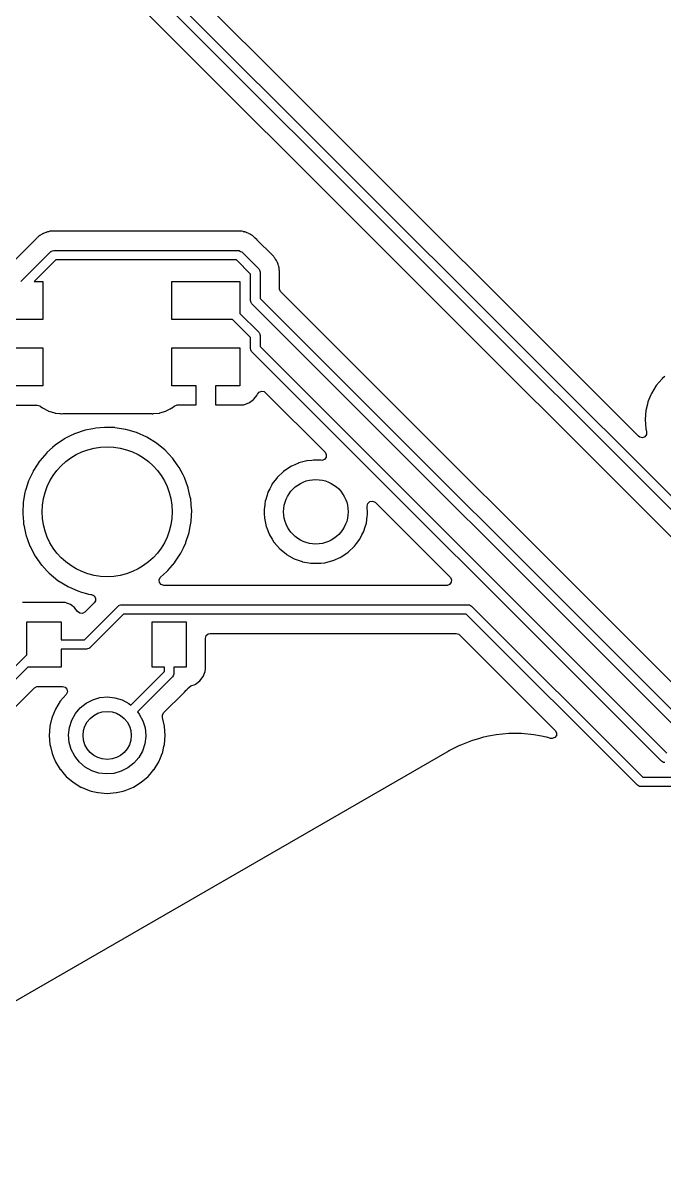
# Model space of a CAD drawing. Extents: x 189 to 319, y -167 to -61.
# Drawn here: x 218.02 to 234.94, y -166.06 to -136.18 of the extents above; entities that cross this region are included whole.
import ezdxf

# ---------------------------------------------------------------- set-up
doc = ezdxf.new("R2010")
doc.units = 0
doc.layers.add('BLACK', color=7, linetype='CONTINUOUS')

msp = doc.modelspace()

# ---------------------------------------------------------------- linework, layer by layer
at = {"layer": 'BLACK', "linetype": 'CONTINUOUS'}
for p, q in [((211.292, -124.849), (235.709, -149.265)), ((235.569, -149.478), (211.079, -124.989)), ((212.949, -127.578), (235.153, -149.782)), ((225.043, -137.88), (215.58, -128.417)), ((234.257, -147.094), (225.043, -137.88)), ((218.369, -141.894), (217.799, -142.464)), ((218.377, -141.886), (218.369, -141.894)), ((218.392, -141.867), (218.377, -141.886)), ((218.405, -141.852), (218.392, -141.867)), ((218.421, -141.84), (218.405, -141.852)), ((218.436, -141.827), (218.421, -141.84)), ((218.451, -141.813), (218.436, -141.827)), ((218.479, -141.796), (218.451, -141.813)), ((218.489, -141.79), (218.479, -141.796)), ((218.499, -141.783), (218.489, -141.79)), ((218.517, -141.77), (218.499, -141.783)), ((218.534, -141.757), (218.517, -141.77)), ((218.542, -141.755), (218.534, -141.757)), ((218.553, -141.75), (218.542, -141.755)), ((218.542, -141.755), (218.542, -141.755)), ((218.571, -141.741), (218.553, -141.75)), ((218.582, -141.735), (218.571, -141.741)), ((218.588, -141.731), (218.582, -141.735)), ((218.582, -141.735), (218.582, -141.735)), ((218.631, -141.719), (218.588, -141.731)), ((218.642, -141.715), (218.631, -141.719)), ((218.676, -141.701), (218.642, -141.715)), ((218.683, -141.699), (218.676, -141.701)), ((218.676, -141.701), (218.676, -141.701)), ((218.696, -141.697), (218.683, -141.699)), ((218.703, -141.696), (218.696, -141.697)), ((218.723, -141.692), (218.703, -141.696)), ((218.725, -141.692), (218.723, -141.692)), ((218.742, -141.686), (218.725, -141.692)), ((218.75, -141.686), (218.742, -141.686)), ((218.755, -141.686), (218.75, -141.686)), ((218.786, -141.685), (218.755, -141.686)), ((218.798, -141.684), (218.786, -141.685)), ((218.802, -141.684), (218.798, -141.684)), ((218.798, -141.684), (218.798, -141.684)), ((218.798, -141.684), (218.798, -141.684)), ((218.83, -141.684), (218.802, -141.684)), ((218.834, -141.683), (218.83, -141.684)), ((218.894, -141.682), (218.834, -141.683)), ((218.902, -141.681), (218.894, -141.682)), ((218.894, -141.682), (218.894, -141.682)), ((218.91, -141.683), (218.902, -141.681)), ((218.921, -141.684), (218.91, -141.683)), ((223.671, -141.684), (218.921, -141.684)), ((223.683, -141.683), (223.671, -141.684)), ((223.698, -141.682), (223.683, -141.683)), ((223.727, -141.679), (223.698, -141.682)), ((223.735, -141.68), (223.727, -141.679)), ((223.747, -141.682), (223.735, -141.68)), ((223.767, -141.684), (223.747, -141.682)), ((223.787, -141.684), (223.767, -141.684)), ((223.795, -141.686), (223.787, -141.684)), ((223.83, -141.695), (223.795, -141.686)), ((223.795, -141.686), (223.795, -141.686)), ((223.841, -141.697), (223.83, -141.695)), ((223.877, -141.703), (223.841, -141.697)), ((223.885, -141.704), (223.877, -141.703)), ((223.877, -141.703), (223.877, -141.703)), ((223.892, -141.707), (223.885, -141.704)), ((223.904, -141.712), (223.892, -141.707)), ((223.892, -141.707), (223.892, -141.707)), ((223.922, -141.718), (223.904, -141.712)), ((223.942, -141.723), (223.922, -141.718)), ((223.981, -141.745), (223.942, -141.723)), ((223.991, -141.75), (223.981, -141.745)), ((224.025, -141.764), (223.991, -141.75)), ((224.032, -141.767), (224.025, -141.764)), ((224.025, -141.764), (224.025, -141.764)), ((224.041, -141.775), (224.032, -141.767)), ((224.048, -141.78), (224.041, -141.775)), ((224.065, -141.791), (224.048, -141.78)), ((224.075, -141.797), (224.065, -141.791)), ((224.082, -141.8), (224.075, -141.797)), ((224.075, -141.797), (224.075, -141.797)), ((224.096, -141.813), (224.082, -141.8)), ((224.115, -141.831), (224.096, -141.813)), ((224.124, -141.838), (224.115, -141.831)), ((224.127, -141.841), (224.124, -141.838)), ((224.146, -141.861), (224.127, -141.841)), ((224.149, -141.863), (224.146, -141.861)), ((224.199, -141.91), (224.149, -141.863)), ((224.203, -141.917), (224.199, -141.91)), ((224.211, -141.925), (224.203, -141.917)), ((224.578, -142.292), (224.211, -141.925)), ((217.973, -143.009), (218.754, -142.229)), ((218.754, -142.229), (218.772, -142.215)), ((218.772, -142.215), (218.775, -142.212)), ((218.775, -142.212), (218.777, -142.211)), ((218.777, -142.211), (218.782, -142.207)), ((218.782, -142.207), (218.813, -142.201)), ((218.813, -142.201), (218.842, -142.192)), ((218.842, -142.192), (223.707, -142.192)), ((223.707, -142.192), (223.729, -142.195)), ((223.729, -142.195), (223.734, -142.195)), ((223.734, -142.195), (223.736, -142.196)), ((223.736, -142.196), (223.742, -142.197)), ((223.742, -142.197), (223.768, -142.214)), ((223.768, -142.214), (223.795, -142.229)), ((223.795, -142.229), (224.243, -142.677)), ((218.894, -142.442), (218.327, -143.009)), ((223.655, -142.442), (218.894, -142.442)), ((224.03, -142.817), (223.655, -142.442)), ((224.586, -142.3), (224.578, -142.292)), ((224.62, -142.328), (224.586, -142.3)), ((224.631, -142.342), (224.62, -142.328)), ((224.632, -142.344), (224.631, -142.342)), ((224.645, -142.359), (224.632, -142.344)), ((224.66, -142.374), (224.645, -142.359)), ((224.664, -142.381), (224.66, -142.374)), ((224.682, -142.412), (224.664, -142.381)), ((224.689, -142.422), (224.682, -142.412)), ((224.715, -142.457), (224.689, -142.422)), ((224.717, -142.465), (224.715, -142.457)), ((224.722, -142.476), (224.717, -142.465)), ((224.717, -142.465), (224.717, -142.465)), ((224.731, -142.494), (224.722, -142.476)), ((224.737, -142.505), (224.731, -142.494)), ((224.741, -142.511), (224.737, -142.505)), ((224.737, -142.505), (224.737, -142.505)), ((224.753, -142.551), (224.741, -142.511)), ((224.03, -143.509), (224.03, -142.817)), ((224.243, -142.677), (224.257, -142.695)), ((224.257, -142.695), (224.26, -142.698)), ((224.26, -142.698), (224.261, -142.7)), ((224.261, -142.7), (224.265, -142.705)), ((224.265, -142.705), (224.271, -142.736)), ((224.271, -142.736), (224.28, -142.765)), ((224.28, -142.765), (224.28, -143.458)), ((224.753, -142.554), (224.753, -142.551)), ((224.757, -142.565), (224.753, -142.554)), ((224.769, -142.596), (224.757, -142.565)), ((224.773, -142.606), (224.769, -142.596)), ((224.774, -142.614), (224.773, -142.606)), ((224.776, -142.626), (224.774, -142.614)), ((224.78, -142.646), (224.776, -142.626)), ((224.786, -142.665), (224.78, -142.646)), ((224.786, -142.673), (224.786, -142.665)), ((224.787, -142.709), (224.786, -142.673)), ((224.788, -142.721), (224.787, -142.709)), ((224.788, -142.725), (224.788, -142.721)), ((224.788, -142.753), (224.788, -142.725)), ((224.789, -142.757), (224.788, -142.753)), ((224.791, -142.825), (224.789, -142.757)), ((224.789, -142.833), (224.791, -142.825)), ((218.327, -143.009), (218.55, -143.009)), ((218.55, -143.009), (218.55, -144.009)), ((221.95, -144.009), (221.95, -143.009)), ((221.95, -143.009), (223.75, -143.009)), ((223.75, -143.009), (223.75, -143.853)), ((224.788, -142.844), (224.789, -142.833)), ((224.788, -143.195), (224.788, -142.844)), ((224.791, -143.221), (224.788, -143.195)), ((224.825, -143.284), (224.791, -143.221)), ((235.811, -154.27), (224.825, -143.284)), ((224.039, -143.539), (224.03, -143.509)), ((224.045, -143.569), (224.039, -143.539)), ((224.049, -143.574), (224.045, -143.569)), ((224.05, -143.577), (224.049, -143.574)), ((224.053, -143.58), (224.05, -143.577)), ((224.067, -143.598), (224.053, -143.58)), ((235.497, -155.028), (224.067, -143.598)), ((224.28, -143.458), (235.637, -154.815)), ((218.55, -144.009), (217.028, -144.009)), ((223.553, -144.009), (221.95, -144.009)), ((224.03, -144.486), (223.553, -144.009)), ((223.75, -143.853), (224.243, -144.346)), ((224.03, -144.78), (224.03, -144.486)), ((224.243, -144.346), (224.257, -144.364)), ((224.257, -144.364), (224.26, -144.367)), ((224.26, -144.367), (224.261, -144.37)), ((224.261, -144.37), (224.265, -144.375)), ((224.265, -144.375), (224.271, -144.405)), ((224.271, -144.405), (224.28, -144.435)), ((224.28, -144.435), (224.28, -144.728)), ((216.75, -144.759), (218.55, -144.759)), ((218.55, -144.759), (218.55, -145.759)), ((221.95, -145.759), (221.95, -144.759)), ((221.95, -144.759), (223.75, -144.759)), ((223.75, -144.759), (223.75, -145.759)), ((224.039, -144.81), (224.03, -144.78)), ((224.045, -144.84), (224.039, -144.81)), ((224.049, -144.845), (224.045, -144.84)), ((224.05, -144.848), (224.049, -144.845)), ((224.053, -144.851), (224.05, -144.848)), ((224.067, -144.868), (224.053, -144.851)), ((234.862, -155.663), (224.067, -144.868)), ((224.28, -144.728), (235.002, -155.45)), ((234.946, -145.514), (234.878, -145.573)), ((218.55, -145.759), (217.327, -145.759)), ((222.596, -145.759), (221.95, -145.759)), ((222.596, -146.254), (222.596, -145.759)), ((223.75, -145.759), (223.104, -145.759)), ((223.104, -145.759), (223.104, -146.249)), ((234.722, -145.755), (234.597, -145.96)), ((234.796, -145.669), (234.722, -145.755)), ((234.875, -145.576), (234.796, -145.669)), ((234.878, -145.573), (234.875, -145.576)), ((224.106, -146.127), (224.118, -146.115)), ((224.118, -146.115), (224.195, -146.013)), ((224.195, -146.013), (224.203, -145.997)), ((224.203, -145.997), (224.209, -145.982)), ((224.209, -145.982), (224.252, -145.925)), ((224.252, -145.925), (224.318, -145.9)), ((224.318, -145.9), (224.388, -145.916)), ((224.388, -145.916), (224.416, -145.937)), ((224.416, -145.937), (225.992, -147.513)), ((234.581, -145.997), (234.505, -146.181)), ((234.595, -145.964), (234.581, -145.997)), ((234.597, -145.96), (234.595, -145.964)), ((234.595, -145.964), (234.595, -145.964)), ((217.59, -146.268), (218.406, -146.268)), ((218.406, -146.268), (218.475, -146.288)), ((218.475, -146.288), (218.486, -146.296)), ((218.486, -146.296), (218.543, -146.343)), ((218.543, -146.343), (218.549, -146.346)), ((218.549, -146.346), (218.695, -146.424)), ((221.805, -146.424), (221.912, -146.367)), ((221.912, -146.367), (221.957, -146.343)), ((221.957, -146.343), (221.962, -146.339)), ((221.962, -146.339), (222.014, -146.296)), ((221.962, -146.339), (221.962, -146.339)), ((222.014, -146.296), (222.08, -146.268)), ((222.08, -146.268), (222.094, -146.267)), ((222.094, -146.267), (222.578, -146.267)), ((222.578, -146.267), (222.593, -146.263)), ((222.593, -146.263), (222.594, -146.261)), ((222.594, -146.261), (222.596, -146.254)), ((223.104, -146.249), (223.108, -146.264)), ((223.108, -146.264), (223.11, -146.265)), ((223.11, -146.265), (223.118, -146.267)), ((223.118, -146.267), (223.795, -146.267)), ((223.795, -146.267), (223.801, -146.267)), ((223.801, -146.267), (223.852, -146.261)), ((223.852, -146.261), (223.868, -146.258)), ((223.868, -146.258), (223.988, -146.212)), ((223.988, -146.212), (224.004, -146.204)), ((224.004, -146.204), (224.106, -146.127)), ((234.45, -146.41), (234.449, -146.415)), ((234.489, -146.246), (234.45, -146.41)), ((234.45, -146.41), (234.45, -146.41)), ((234.505, -146.181), (234.489, -146.246)), ((218.695, -146.424), (218.695, -146.424)), ((218.695, -146.424), (218.701, -146.427)), ((218.701, -146.427), (218.707, -146.429)), ((218.707, -146.429), (218.707, -146.429)), ((218.707, -146.429), (218.866, -146.477)), ((218.866, -146.477), (218.866, -146.477)), ((218.866, -146.477), (218.872, -146.479)), ((218.872, -146.479), (219.006, -146.492)), ((219.006, -146.492), (219.014, -146.493)), ((219.014, -146.493), (219.037, -146.497)), ((219.037, -146.497), (219.044, -146.497)), ((219.044, -146.497), (219.045, -146.497)), ((219.045, -146.497), (219.045, -146.497)), ((219.045, -146.497), (219.05, -146.497)), ((219.05, -146.497), (219.078, -146.493)), ((219.078, -146.493), (219.095, -146.492)), ((219.095, -146.492), (221.397, -146.492)), ((221.397, -146.492), (221.418, -146.494)), ((221.418, -146.494), (221.437, -146.497)), ((221.437, -146.497), (221.444, -146.497)), ((221.444, -146.497), (221.445, -146.497)), ((221.445, -146.497), (221.445, -146.497)), ((221.445, -146.497), (221.45, -146.497)), ((221.45, -146.497), (221.466, -146.495)), ((221.466, -146.495), (221.471, -146.494)), ((221.471, -146.494), (221.628, -146.479)), ((221.628, -146.479), (221.634, -146.477)), ((221.634, -146.477), (221.793, -146.429)), ((221.634, -146.477), (221.634, -146.477)), ((221.793, -146.429), (221.799, -146.427)), ((221.793, -146.429), (221.793, -146.429)), ((221.799, -146.427), (221.805, -146.424)), ((221.805, -146.424), (221.805, -146.424)), ((234.449, -146.415), (234.43, -146.654)), ((234.43, -146.654), (234.449, -146.893)), ((219.666, -146.934), (219.387, -147.03)), ((219.869, -146.893), (219.666, -146.934)), ((219.951, -146.877), (219.869, -146.893)), ((219.955, -146.876), (219.951, -146.877)), ((219.951, -146.877), (219.951, -146.877)), ((220.175, -146.861), (219.955, -146.876)), ((220.36, -146.861), (220.175, -146.861)), ((220.361, -146.861), (220.36, -146.861)), ((220.427, -146.864), (220.361, -146.861)), ((220.361, -146.861), (220.361, -146.861)), ((220.452, -146.865), (220.427, -146.864)), ((220.455, -146.866), (220.452, -146.865)), ((220.739, -146.911), (220.455, -146.866)), ((220.455, -146.866), (220.455, -146.866)), ((220.744, -146.911), (220.739, -146.911)), ((220.739, -146.911), (220.739, -146.911)), ((221.027, -146.996), (220.744, -146.911)), ((221.296, -147.117), (221.027, -146.996)), ((234.449, -146.893), (234.45, -146.898)), ((234.45, -146.898), (234.45, -146.898)), ((234.45, -146.898), (234.468, -146.975)), ((234.468, -146.975), (234.465, -147.046)), ((219.123, -147.162), (218.878, -147.328)), ((219.137, -147.155), (219.123, -147.162)), ((219.259, -147.094), (219.137, -147.155)), ((219.387, -147.03), (219.259, -147.094)), ((221.547, -147.273), (221.296, -147.117)), ((221.775, -147.46), (221.547, -147.273)), ((234.288, -147.117), (234.257, -147.094)), ((234.358, -147.13), (234.288, -147.117)), ((234.424, -147.104), (234.358, -147.13)), ((234.465, -147.046), (234.424, -147.104)), ((218.655, -147.528), (218.474, -147.741)), ((218.658, -147.525), (218.655, -147.528)), ((218.655, -147.528), (218.655, -147.528)), ((218.81, -147.39), (218.658, -147.525)), ((218.875, -147.331), (218.81, -147.39)), ((218.878, -147.328), (218.875, -147.331)), ((218.875, -147.331), (218.875, -147.331)), ((221.778, -147.463), (221.775, -147.46)), ((221.974, -147.673), (221.778, -147.463)), ((225.992, -147.513), (226.026, -147.575)), ((226.026, -147.575), (226.021, -147.646)), ((218.464, -147.753), (218.307, -147.994)), ((218.466, -147.749), (218.464, -147.753)), ((218.464, -147.753), (218.464, -147.753)), ((218.474, -147.741), (218.466, -147.749)), ((221.977, -147.676), (221.974, -147.673)), ((221.974, -147.673), (221.974, -147.673)), ((221.979, -147.679), (221.977, -147.676)), ((222.096, -147.844), (221.979, -147.679)), ((221.979, -147.679), (221.979, -147.679)), ((222.148, -147.917), (222.096, -147.844)), ((225.082, -147.895), (225.04, -147.923)), ((225.086, -147.892), (225.082, -147.895)), ((225.082, -147.895), (225.082, -147.895)), ((225.136, -147.87), (225.086, -147.892)), ((225.292, -147.799), (225.136, -147.87)), ((225.297, -147.797), (225.292, -147.799)), ((225.292, -147.799), (225.292, -147.799)), ((225.302, -147.796), (225.297, -147.797)), ((225.515, -147.741), (225.302, -147.796)), ((225.302, -147.796), (225.302, -147.796)), ((225.52, -147.739), (225.515, -147.741)), ((225.515, -147.741), (225.515, -147.741)), ((225.525, -147.739), (225.52, -147.739)), ((225.644, -147.729), (225.525, -147.739)), ((225.525, -147.739), (225.525, -147.739)), ((225.692, -147.725), (225.644, -147.729)), ((225.854, -147.725), (225.692, -147.725)), ((225.856, -147.725), (225.854, -147.725)), ((225.861, -147.725), (225.856, -147.725)), ((225.856, -147.725), (225.856, -147.725)), ((225.878, -147.726), (225.861, -147.725)), ((225.882, -147.727), (225.878, -147.726)), ((225.887, -147.727), (225.882, -147.727)), ((225.912, -147.728), (225.887, -147.727)), ((225.887, -147.727), (225.887, -147.727)), ((225.979, -147.703), (225.912, -147.728)), ((226.021, -147.646), (225.979, -147.703)), ((218.295, -148.018), (218.178, -148.264)), ((218.303, -148.001), (218.295, -148.018)), ((218.305, -147.997), (218.303, -148.001)), ((218.303, -148.001), (218.303, -148.001)), ((218.307, -147.994), (218.305, -147.997)), ((222.197, -148.009), (222.148, -147.917)), ((222.25, -148.11), (222.197, -148.009)), ((222.285, -148.178), (222.25, -148.11)), ((222.387, -148.455), (222.285, -148.178)), ((224.71, -148.204), (224.594, -148.36)), ((224.728, -148.18), (224.71, -148.204)), ((224.895, -148.021), (224.728, -148.18)), ((225.04, -147.923), (224.895, -148.021)), ((218.105, -148.493), (218.088, -148.545)), ((218.177, -148.268), (218.105, -148.493)), ((218.178, -148.264), (218.177, -148.268)), ((218.177, -148.268), (218.177, -148.268)), ((222.388, -148.459), (222.387, -148.455)), ((222.441, -148.697), (222.388, -148.459)), ((222.388, -148.459), (222.388, -148.459)), ((224.533, -148.477), (224.486, -148.571)), ((224.588, -148.37), (224.533, -148.477)), ((224.59, -148.365), (224.588, -148.37)), ((224.594, -148.36), (224.59, -148.365)), ((218.083, -148.576), (218.037, -148.831)), ((218.088, -148.545), (218.083, -148.576)), ((222.452, -148.743), (222.441, -148.697)), ((222.453, -148.755), (222.452, -148.743)), ((222.476, -149.02), (222.453, -148.755)), ((224.418, -148.791), (224.404, -148.891)), ((224.419, -148.786), (224.418, -148.791)), ((224.463, -148.644), (224.419, -148.786)), ((224.419, -148.786), (224.419, -148.786)), ((224.486, -148.571), (224.463, -148.644)), ((227.174, -148.817), (227.244, -148.804)), ((227.244, -148.804), (227.31, -148.832)), ((218.024, -149.1), (218.023, -149.131)), ((218.036, -148.84), (218.024, -149.1)), ((218.037, -148.831), (218.036, -148.836)), ((218.036, -148.836), (218.036, -148.84)), ((218.036, -148.84), (218.036, -148.84)), ((222.464, -149.328), (222.477, -149.042)), ((222.477, -149.037), (222.476, -149.02)), ((222.477, -149.042), (222.477, -149.037)), ((222.477, -149.042), (222.477, -149.042)), ((224.393, -148.975), (224.387, -149.02)), ((224.387, -149.02), (224.387, -149.025)), ((224.387, -149.025), (224.387, -149.025)), ((224.387, -149.025), (224.391, -149.127)), ((224.404, -148.891), (224.393, -148.975)), ((227.105, -148.935), (227.122, -148.866)), ((227.112, -149.127), (227.105, -148.935)), ((227.122, -148.866), (227.174, -148.817)), ((227.31, -148.832), (227.32, -148.841)), ((227.32, -148.841), (229.29, -150.811)), ((218.023, -149.131), (218.023, -149.135)), ((218.023, -149.135), (218.023, -149.135)), ((218.023, -149.135), (218.042, -149.352)), ((218.042, -149.352), (218.048, -149.425)), ((222.439, -149.471), (222.463, -149.337)), ((222.463, -149.337), (222.464, -149.332)), ((222.463, -149.337), (222.463, -149.337)), ((222.464, -149.332), (222.464, -149.328)), ((224.391, -149.127), (224.396, -149.25)), ((224.396, -149.25), (224.443, -149.476)), ((227.05, -149.481), (227.081, -149.382)), ((227.081, -149.382), (227.082, -149.377)), ((227.081, -149.382), (227.081, -149.382)), ((227.082, -149.377), (227.105, -149.206)), ((227.105, -149.206), (227.112, -149.154)), ((227.113, -149.148), (227.112, -149.127)), ((227.112, -149.154), (227.113, -149.148)), ((227.112, -149.154), (227.112, -149.154)), ((218.048, -149.425), (218.049, -149.429)), ((218.049, -149.429), (218.049, -149.429)), ((218.049, -149.429), (218.108, -149.691)), ((218.108, -149.691), (218.113, -149.713)), ((222.326, -149.889), (222.411, -149.627)), ((222.411, -149.627), (222.412, -149.623)), ((222.411, -149.627), (222.411, -149.627)), ((222.412, -149.623), (222.439, -149.471)), ((224.443, -149.476), (224.445, -149.481)), ((224.445, -149.481), (224.445, -149.481)), ((224.445, -149.481), (224.45, -149.494)), ((224.45, -149.494), (224.528, -149.691)), ((224.528, -149.691), (224.599, -149.807)), ((226.91, -149.803), (226.964, -149.695)), ((226.964, -149.695), (227.012, -149.602)), ((227.012, -149.602), (227.014, -149.597)), ((227.012, -149.602), (227.012, -149.602)), ((227.014, -149.597), (227.05, -149.481)), ((218.113, -149.713), (218.114, -149.717)), ((218.114, -149.717), (218.114, -149.717)), ((218.114, -149.717), (218.14, -149.789)), ((218.14, -149.789), (218.215, -149.99)), ((218.215, -149.99), (218.217, -149.994)), ((218.217, -149.994), (218.217, -149.994)), ((218.217, -149.994), (218.267, -150.09)), ((222.26, -150.034), (222.322, -149.904)), ((222.322, -149.904), (222.326, -149.889)), ((224.599, -149.807), (224.645, -149.883)), ((224.645, -149.883), (224.648, -149.888)), ((224.648, -149.888), (224.651, -149.892)), ((224.651, -149.892), (224.795, -150.057)), ((226.605, -150.147), (226.772, -149.988)), ((226.772, -149.988), (226.819, -149.924)), ((226.819, -149.924), (226.906, -149.807)), ((226.906, -149.807), (226.91, -149.803)), ((226.906, -149.807), (226.906, -149.807)), ((218.267, -150.09), (218.352, -150.252)), ((218.352, -150.252), (218.355, -150.255)), ((218.355, -150.255), (218.521, -150.489)), ((222.036, -150.415), (222.193, -150.175)), ((222.193, -150.175), (222.195, -150.171)), ((222.193, -150.175), (222.193, -150.175)), ((222.195, -150.171), (222.2, -150.161)), ((222.2, -150.161), (222.26, -150.034)), ((224.795, -150.057), (224.799, -150.062)), ((224.799, -150.062), (224.832, -150.089)), ((224.832, -150.089), (224.973, -150.205)), ((224.973, -150.205), (224.973, -150.205)), ((224.973, -150.205), (224.977, -150.208)), ((224.977, -150.208), (225.178, -150.323)), ((226.208, -150.369), (226.409, -150.278)), ((226.409, -150.278), (226.414, -150.276)), ((226.414, -150.276), (226.418, -150.273)), ((226.418, -150.273), (226.565, -150.175)), ((226.418, -150.273), (226.418, -150.273)), ((226.565, -150.175), (226.605, -150.147)), ((218.521, -150.489), (218.521, -150.489)), ((218.521, -150.489), (218.523, -150.492)), ((218.523, -150.492), (218.526, -150.495)), ((218.526, -150.495), (218.526, -150.495)), ((218.526, -150.495), (218.669, -150.648)), ((221.848, -150.635), (222.031, -150.422)), ((222.031, -150.422), (222.034, -150.419)), ((222.031, -150.422), (222.031, -150.422)), ((222.034, -150.419), (222.036, -150.415)), ((222.036, -150.415), (222.036, -150.415)), ((225.178, -150.323), (225.183, -150.324)), ((225.183, -150.324), (225.183, -150.324)), ((225.183, -150.324), (225.39, -150.399)), ((225.39, -150.399), (225.39, -150.399)), ((225.39, -150.399), (225.395, -150.401)), ((225.395, -150.401), (225.4, -150.402)), ((225.4, -150.402), (225.4, -150.402)), ((225.4, -150.402), (225.618, -150.442)), ((225.618, -150.442), (225.618, -150.442)), ((225.618, -150.442), (225.622, -150.442)), ((225.622, -150.442), (225.639, -150.443)), ((225.639, -150.443), (225.644, -150.443)), ((225.644, -150.443), (225.644, -150.443)), ((225.644, -150.443), (225.646, -150.444)), ((225.646, -150.444), (225.808, -150.444)), ((225.808, -150.444), (225.882, -150.437)), ((225.882, -150.437), (225.975, -150.429)), ((225.975, -150.429), (225.975, -150.429)), ((225.975, -150.429), (225.98, -150.429)), ((225.98, -150.429), (225.985, -150.428)), ((225.985, -150.428), (226.198, -150.372)), ((225.985, -150.428), (225.985, -150.428)), ((226.198, -150.372), (226.203, -150.371)), ((226.198, -150.372), (226.198, -150.372)), ((226.203, -150.371), (226.208, -150.369)), ((226.208, -150.369), (226.208, -150.369)), ((218.669, -150.648), (218.725, -150.708)), ((218.725, -150.708), (218.953, -150.896)), ((218.953, -150.896), (219.204, -151.051)), ((221.619, -150.882), (221.648, -150.818)), ((221.629, -150.952), (221.619, -150.882)), ((221.648, -150.818), (221.659, -150.806)), ((221.659, -150.806), (221.814, -150.668)), ((221.814, -150.668), (221.842, -150.643)), ((221.842, -150.643), (221.848, -150.635)), ((229.29, -150.811), (229.324, -150.873)), ((229.324, -150.873), (229.319, -150.944)), ((219.204, -151.051), (219.208, -151.053)), ((219.208, -151.053), (219.208, -151.053)), ((219.208, -151.053), (219.26, -151.076)), ((219.26, -151.076), (219.473, -151.172)), ((219.473, -151.172), (219.575, -151.203)), ((221.675, -151.006), (221.629, -150.952)), ((221.743, -151.026), (221.675, -151.006)), ((229.201, -151.026), (221.743, -151.026)), ((229.21, -151.026), (229.201, -151.026)), ((229.277, -151.001), (229.21, -151.026)), ((229.319, -150.944), (229.277, -151.001)), ((218.084, -151.476), (218.022, -151.482)), ((219.081, -151.476), (218.084, -151.476)), ((219.143, -151.482), (219.081, -151.476)), ((219.279, -151.533), (219.143, -151.482)), ((219.575, -151.203), (219.704, -151.241)), ((219.909, -151.483), (219.66, -151.733)), ((219.704, -151.241), (219.756, -151.257)), ((219.756, -151.257), (219.815, -151.266)), ((219.815, -151.266), (219.84, -151.27)), ((219.84, -151.27), (219.904, -151.3)), ((219.904, -151.3), (219.941, -151.361)), ((219.94, -151.432), (219.909, -151.483)), ((219.941, -151.361), (219.94, -151.432)), ((219.396, -151.621), (219.279, -151.533)), ((219.401, -151.628), (219.396, -151.621)), ((219.47, -151.719), (219.401, -151.628)), ((219.401, -151.628), (219.401, -151.628)), ((219.526, -151.762), (219.47, -151.719)), ((219.597, -151.767), (219.526, -151.762)), ((219.66, -151.733), (219.597, -151.767)), ((219.653, -152.459), (220.54, -151.571)), ((220.681, -151.785), (219.793, -152.672)), ((220.54, -151.571), (220.558, -151.558)), ((220.558, -151.558), (220.561, -151.554)), ((220.561, -151.554), (220.564, -151.554)), ((220.564, -151.554), (220.569, -151.55)), ((220.569, -151.55), (220.599, -151.543)), ((220.599, -151.543), (220.629, -151.535)), ((220.629, -151.535), (229.765, -151.535)), ((229.713, -151.785), (220.681, -151.785)), ((234.227, -156.298), (229.713, -151.785)), ((229.765, -151.535), (229.787, -151.538)), ((229.787, -151.538), (229.791, -151.537)), ((229.791, -151.537), (229.794, -151.539)), ((229.794, -151.539), (229.8, -151.54)), ((229.8, -151.54), (229.826, -151.556)), ((229.826, -151.556), (229.853, -151.571)), ((229.853, -151.571), (234.367, -156.085)), ((218.133, -152.857), (218.133, -151.984)), ((218.133, -151.984), (219.033, -151.984)), ((219.033, -151.984), (219.033, -152.459)), ((221.433, -153.184), (221.433, -151.984)), ((221.433, -151.984), (222.333, -151.984)), ((222.333, -151.984), (222.333, -153.184)), ((222.841, -152.419), (222.861, -152.351)), ((222.861, -152.351), (222.915, -152.304)), ((222.915, -152.304), (222.967, -152.293)), ((222.967, -152.293), (229.45, -152.293)), ((229.45, -152.293), (229.518, -152.313)), ((229.518, -152.313), (229.539, -152.33)), ((229.539, -152.33), (232.061, -154.852)), ((219.033, -152.459), (219.653, -152.459)), ((219.772, -152.689), (219.769, -152.69)), ((219.775, -152.686), (219.772, -152.689)), ((219.793, -152.672), (219.775, -152.686)), ((222.841, -153.232), (222.841, -152.419)), ((216.89, -154.1), (218.133, -152.857)), ((219.704, -152.709), (219.033, -152.709)), ((219.033, -152.709), (219.033, -153.184)), ((219.734, -152.7), (219.704, -152.709)), ((219.764, -152.694), (219.734, -152.7)), ((219.769, -152.69), (219.764, -152.694)), ((218.159, -153.184), (217.03, -154.313)), ((219.033, -153.184), (218.159, -153.184)), ((221.758, -153.184), (221.433, -153.184)), ((221.758, -153.3), (221.758, -153.184)), ((222.333, -153.184), (222.008, -153.184)), ((222.008, -153.184), (222.008, -153.352)), ((222.834, -153.294), (222.841, -153.232)), ((220.871, -154.186), (221.758, -153.3)), ((221.971, -153.44), (221.048, -154.363)), ((221.986, -153.413), (221.971, -153.44)), ((222.002, -153.387), (221.986, -153.413)), ((222.003, -153.381), (222.002, -153.387)), ((222.005, -153.378), (222.003, -153.381)), ((222.008, -153.352), (222.004, -153.374)), ((222.004, -153.374), (222.005, -153.378)), ((222.579, -153.635), (222.696, -153.547)), ((222.696, -153.547), (222.783, -153.431)), ((222.783, -153.431), (222.834, -153.294)), ((217.415, -154.647), (218.333, -153.73)), ((218.333, -153.73), (218.395, -153.695)), ((218.395, -153.695), (218.422, -153.693)), ((218.422, -153.693), (219.075, -153.693)), ((219.075, -153.693), (219.143, -153.713)), ((219.143, -153.713), (219.19, -153.766)), ((219.2, -153.837), (219.17, -153.901)), ((219.19, -153.766), (219.2, -153.837)), ((221.738, -154.392), (222.275, -153.855)), ((222.275, -153.855), (222.283, -153.848)), ((222.283, -153.848), (222.29, -153.844)), ((222.29, -153.844), (222.336, -153.794)), ((222.336, -153.794), (222.339, -153.791)), ((222.339, -153.791), (222.359, -153.771)), ((222.359, -153.771), (222.361, -153.768)), ((222.361, -153.768), (222.369, -153.759)), ((222.369, -153.759), (222.394, -153.733)), ((222.394, -153.733), (222.399, -153.727)), ((222.399, -153.727), (222.401, -153.723)), ((222.401, -153.723), (222.457, -153.68)), ((222.457, -153.68), (222.571, -153.638)), ((222.571, -153.638), (222.579, -153.635)), ((219.013, -154.085), (218.887, -154.29)), ((219.169, -153.903), (219.013, -154.085)), ((219.17, -153.902), (219.169, -153.903)), ((219.17, -153.901), (219.17, -153.902)), ((219.539, -154.258), (219.694, -154.134)), ((219.694, -154.134), (219.869, -154.042)), ((219.869, -154.042), (220.06, -153.986)), ((220.06, -153.986), (220.257, -153.968)), ((220.257, -153.968), (220.454, -153.989)), ((220.454, -153.989), (220.644, -154.047)), ((220.644, -154.047), (220.818, -154.142)), ((220.818, -154.142), (220.871, -154.186)), ((218.886, -154.294), (218.798, -154.507)), ((218.887, -154.29), (218.886, -154.294)), ((218.886, -154.294), (218.886, -154.294)), ((219.316, -154.584), (219.412, -154.41)), ((219.412, -154.41), (219.539, -154.258)), ((221.048, -154.363), (221.096, -154.422)), ((221.096, -154.422), (221.189, -154.597)), ((221.705, -154.45), (221.738, -154.392)), ((221.707, -154.511), (221.705, -154.45)), ((218.74, -154.745), (218.721, -154.984)), ((218.741, -154.74), (218.74, -154.745)), ((218.794, -154.516), (218.741, -154.74)), ((218.741, -154.74), (218.741, -154.74)), ((218.796, -154.512), (218.794, -154.516)), ((218.798, -154.507), (218.796, -154.512)), ((219.234, -154.97), (219.256, -154.773)), ((219.256, -154.773), (219.316, -154.584)), ((221.189, -154.597), (221.247, -154.787)), ((221.704, -154.512), (221.707, -154.511)), ((221.759, -154.74), (221.704, -154.512)), ((221.76, -154.745), (221.759, -154.74)), ((221.759, -154.74), (221.759, -154.74)), ((221.779, -154.984), (221.76, -154.745)), ((218.721, -154.984), (218.74, -155.223)), ((219.251, -155.168), (219.234, -154.97)), ((221.266, -155.012), (221.241, -155.209)), ((221.247, -154.787), (221.266, -154.984)), ((221.266, -154.984), (221.266, -155.012)), ((221.76, -155.223), (221.779, -154.984)), ((230.063, -155.062), (229.854, -155.123)), ((230.172, -155.03), (230.063, -155.062)), ((230.175, -155.03), (230.172, -155.03)), ((230.304, -155.005), (230.175, -155.03)), ((230.175, -155.03), (230.175, -155.03)), ((230.5, -154.967), (230.304, -155.005)), ((230.833, -154.935), (230.5, -154.967)), ((231.167, -154.935), (230.833, -154.935)), ((231.5, -154.967), (231.167, -154.935)), ((231.696, -155.005), (231.5, -154.967)), ((231.825, -155.03), (231.696, -155.005)), ((231.828, -155.03), (231.825, -155.03)), ((231.825, -155.03), (231.825, -155.03)), ((231.868, -155.042), (231.828, -155.03)), ((231.937, -155.062), (231.868, -155.042)), ((231.981, -155.067), (231.937, -155.062)), ((232.048, -155.042), (231.981, -155.067)), ((232.09, -154.985), (232.048, -155.042)), ((232.061, -154.852), (232.095, -154.914)), ((232.095, -154.914), (232.09, -154.985)), ((218.74, -155.223), (218.741, -155.228)), ((218.741, -155.228), (218.741, -155.228)), ((218.741, -155.228), (218.753, -155.277)), ((218.753, -155.277), (218.796, -155.457)), ((219.305, -155.358), (219.251, -155.168)), ((219.396, -155.534), (219.305, -155.358)), ((221.241, -155.209), (221.178, -155.397)), ((221.704, -155.457), (221.747, -155.277)), ((221.747, -155.277), (221.759, -155.228)), ((221.759, -155.228), (221.76, -155.223)), ((221.759, -155.228), (221.759, -155.228)), ((229.538, -155.25), (229.274, -155.386)), ((229.541, -155.249), (229.538, -155.25)), ((229.538, -155.25), (229.538, -155.25)), ((229.544, -155.247), (229.541, -155.249)), ((229.849, -155.125), (229.544, -155.247)), ((229.544, -155.247), (229.544, -155.247)), ((229.851, -155.124), (229.849, -155.125)), ((229.849, -155.125), (229.849, -155.125)), ((229.854, -155.123), (229.851, -155.124)), ((229.854, -155.123), (229.854, -155.123)), ((229.207, -155.428), (210.789, -166.062)), ((218.796, -155.457), (218.798, -155.461)), ((218.798, -155.461), (218.798, -155.461)), ((218.798, -155.461), (218.844, -155.574)), ((218.844, -155.574), (218.887, -155.678)), ((219.519, -155.69), (219.396, -155.534)), ((221.08, -155.57), (220.951, -155.72)), ((221.178, -155.397), (221.08, -155.57)), ((221.613, -155.678), (221.656, -155.574)), ((221.656, -155.574), (221.702, -155.461)), ((221.702, -155.461), (221.704, -155.457)), ((221.702, -155.461), (221.702, -155.461)), ((229.221, -155.418), (229.207, -155.428)), ((229.24, -155.404), (229.221, -155.418)), ((229.243, -155.401), (229.24, -155.404)), ((229.24, -155.404), (229.24, -155.404)), ((229.254, -155.394), (229.243, -155.401)), ((229.259, -155.393), (229.254, -155.394)), ((229.261, -155.392), (229.259, -155.393)), ((229.259, -155.393), (229.259, -155.393)), ((229.274, -155.386), (229.261, -155.392)), ((234.889, -155.678), (234.862, -155.663)), ((218.887, -155.678), (219.013, -155.883)), ((219.013, -155.883), (219.016, -155.887)), ((219.016, -155.887), (219.016, -155.887)), ((219.016, -155.887), (219.12, -156.008)), ((219.67, -155.818), (219.519, -155.69)), ((219.843, -155.915), (219.67, -155.818)), ((220.032, -155.976), (219.843, -155.915)), ((220.229, -156), (220.032, -155.976)), ((220.617, -155.931), (220.426, -155.985)), ((220.794, -155.842), (220.617, -155.931)), ((220.951, -155.72), (220.794, -155.842)), ((221.38, -156.008), (221.484, -155.887)), ((221.484, -155.887), (221.487, -155.883)), ((221.484, -155.887), (221.484, -155.887)), ((221.487, -155.883), (221.613, -155.678)), ((234.914, -155.695), (234.889, -155.678)), ((234.921, -155.696), (234.914, -155.695)), ((234.923, -155.697), (234.921, -155.696)), ((234.928, -155.697), (234.923, -155.697)), ((234.95, -155.7), (234.928, -155.697)), ((219.12, -156.008), (219.169, -156.065)), ((219.169, -156.065), (219.351, -156.221)), ((219.351, -156.221), (219.556, -156.347)), ((220.426, -155.985), (220.229, -156)), ((220.944, -156.347), (221.149, -156.221)), ((221.149, -156.221), (221.331, -156.065)), ((221.331, -156.065), (221.38, -156.008)), ((234.367, -156.085), (245.693, -156.085)), ((219.556, -156.347), (219.56, -156.349)), ((219.56, -156.349), (219.56, -156.349)), ((219.56, -156.349), (219.773, -156.437)), ((219.773, -156.437), (219.777, -156.438)), ((219.777, -156.438), (219.832, -156.452)), ((219.832, -156.452), (220.006, -156.493)), ((220.006, -156.493), (220.006, -156.493)), ((220.006, -156.493), (220.011, -156.494)), ((220.011, -156.494), (220.25, -156.513)), ((220.25, -156.513), (220.489, -156.494)), ((220.489, -156.494), (220.494, -156.493)), ((220.494, -156.493), (220.668, -156.452)), ((220.494, -156.493), (220.494, -156.493)), ((220.668, -156.452), (220.723, -156.438)), ((220.723, -156.438), (220.727, -156.437)), ((220.727, -156.437), (220.94, -156.349)), ((220.94, -156.349), (220.944, -156.347)), ((220.94, -156.349), (220.94, -156.349)), ((234.254, -156.313), (234.227, -156.298)), ((234.279, -156.33), (234.254, -156.313)), ((234.286, -156.331), (234.279, -156.33)), ((234.288, -156.332), (234.286, -156.331)), ((234.293, -156.332), (234.288, -156.332)), ((234.315, -156.335), (234.293, -156.332)), ((245.745, -156.335), (234.315, -156.335))]:
    msp.add_line(p, q, dxfattribs=at)
at = {"layer": 'BLACK'}
for centre, radius in [((220.25, -149.084), 1.7145), ((225.75, -149.084), 0.8509), ((220.25, -154.984), 0.635)]:
    msp.add_circle(centre, radius, dxfattribs=at)

doc.saveas('drawing.dxf')
